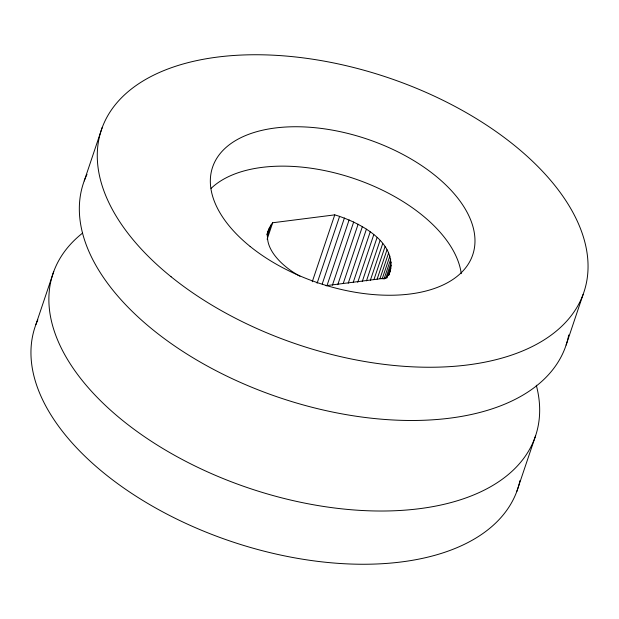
<?xml version="1.0" encoding="UTF-8"?>
<svg xmlns="http://www.w3.org/2000/svg" width="619" height="619" viewBox="0 0 619 619"><rect width="100%" height="100%" fill="white"/><g stroke="black" fill="none" stroke-linecap="round" stroke-linejoin="round"><path stroke-width="0.93" d="M388.833 275.231C400.385 243.197 359.515 222.283 334.763 214.863L272.67 222.763C256.289 243.77 282.527 267.013 299.952 276.19M35.902 324.526L53.752 271.478M267.168 233.812L268.406 230.152M266.99 234.872L269.451 227.537M267.114 234.717L267.733 232.891M267.184 236.063L270.882 225.068M267.122 239.251L272.67 222.763M312.255 281.753L334.763 214.863M317.114 283.216L339.622 216.325M322.22 283.982L344.419 218.004M326.917 285.854L349.124 219.884M332.418 285.181L353.697 221.95M337.773 284.678L358.122 224.202M343.251 283.425L362.37 226.616M348.218 283.239L366.409 229.177M353.256 282.264L370.216 231.87M357.736 282.326L373.775 234.678M362.247 281.568L377.048 237.58M366.456 280.887L380.027 240.574M370.355 280.275L382.689 243.623M373.915 279.695L385.018 246.71M377.126 279.146L386.999 249.828M379.981 278.596L388.616 252.939M382.155 278.952L389.869 256.042M383.958 279.27L390.744 259.113M385.676 278.62L391.231 262.123M387.014 277.892L391.332 265.064M388.577 275.238L391.046 267.911M566.106 345.077L583.098 294.474M84.223 180.941L102.205 127.514M516.795 491.486L535.636 435.614M390.38 270.65L389.328 273.258L386.109 278.039L325.927 285.692M519.968 480.561A254.548 140.869 18.6 0 1 232.643 541.919A254.548 140.869 18.6 0 1 37.836 319.806M568.714 334.987A254.548 140.869 18.6 0 1 281.026 398.149A254.548 140.869 18.6 0 1 86.985 174.372M536.294 385.227A254.548 140.869 18.6 0 1 249.844 488.445A254.548 140.869 18.6 0 1 82.544 233.115M211.094 188.4A137.256 75.959 18.6 0 1 354.501 178.705A137.256 75.959 18.6 0 1 461.263 273.644M171.107 276.77A254.548 140.869 18.6 0 0 580.398 300.857A254.548 140.869 18.6 0 0 276.445 55.362A254.548 140.869 18.6 0 0 171.107 276.77M250.153 246.463A137.256 75.959 18.6 0 0 470.85 259.454A137.256 75.959 18.6 0 0 306.954 127.073A137.256 75.959 18.6 0 0 250.153 246.463"/></g></svg>
